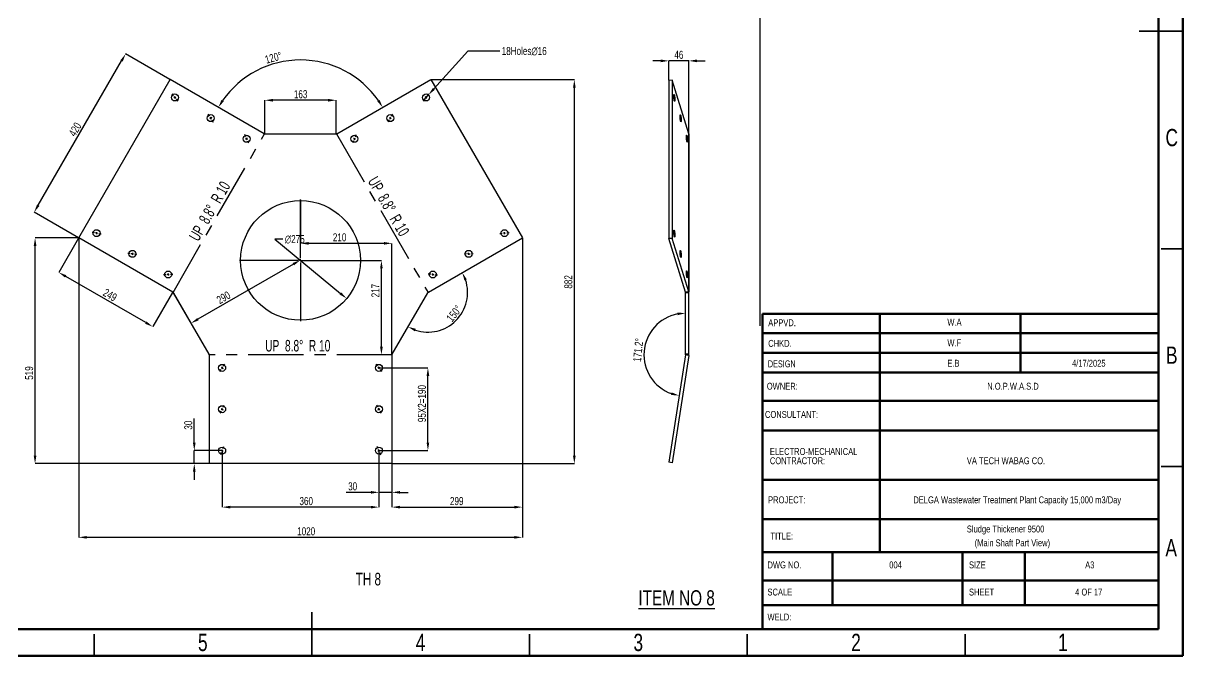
# Model space of a CAD drawing. Header units: millimetres. Extents: x 122 to 2816, y -707 to 556.
# Drawn here: x 1623.9 to 1890.1, y 90 to 235.4 of the extents above; entities that cross this region are included whole.
import ezdxf

# ---------------------------------------------------------------- set-up
doc = ezdxf.new("R2010")
doc.units = ezdxf.units.MM
doc.header["$PDSIZE"] = -1
doc.linetypes.add('CENTERX2', pattern=[20.32, 12.7, -2.54, 2.54, -2.54])
doc.layers.add('FORMAT', color=7, linetype='Continuous')
doc.styles.add('SLDTEXTSTYLE10', font='TXT', dxfattribs={"width": 0.6875})
doc.styles.add('SLDTEXTSTYLE11', font='TXT', dxfattribs={"width": 0.660714})
doc.styles.add('SLDTEXTSTYLE6', font='TXT', dxfattribs={"width": 0.687299})
doc.styles.add('SLDTEXTSTYLE7', font='TXT', dxfattribs={"width": 0.75})
doc.styles.add('SLDTEXTSTYLE8', font='TXT', dxfattribs={"width": 0.678571})
doc.dimstyles.new('SLDDIMSTYLE18', dxfattribs={"dimtxt": 1.852083, "dimasz": 1.852083, "dimexe": 0, "dimexo": 0.625, "dimgap": 0.463021, "dimtad": 1, "dimdec": 0, "dimlfac": 10, "dimrnd": 1e-09, "dimzin": 12, "dimtxsty": 'SLDTEXTSTYLE7', "dimsah": 1, "dimcen": 2.5, "dimazin": 3, "dimtfac": 1, "dimtdec": 0, "dimtmove": 0, "dimatfit": 3, "dimfrac": 2, "dimtzin": 12})
doc.dimstyles.new('SLDDIMSTYLE19', dxfattribs={"dimtxt": 1.852083, "dimasz": 1.852083, "dimexe": 0, "dimexo": 0.625, "dimgap": 0.463021, "dimtad": 1, "dimdec": 0, "dimlfac": 10, "dimrnd": 1e-09, "dimzin": 12, "dimtxsty": 'SLDTEXTSTYLE7', "dimsah": 1, "dimcen": 0, "dimazin": 3, "dimtfac": 1, "dimtdec": 0, "dimtmove": 0, "dimatfit": 3, "dimfrac": 2, "dimtzin": 12})
doc.dimstyles.new('SLDDIMSTYLE20', dxfattribs={"dimtxt": 1.852083, "dimasz": 1.852083, "dimexe": 0, "dimexo": 0.625, "dimgap": 0.463021, "dimtad": 1, "dimdec": 0, "dimlfac": 10, "dimrnd": 1e-09, "dimzin": 12, "dimtxsty": 'SLDTEXTSTYLE7', "dimblk1": 'NONE', "dimsah": 1, "dimcen": 0, "dimazin": 3, "dimtfac": 1, "dimtdec": 0, "dimtmove": 0, "dimatfit": 3, "dimldrblk": 'NONE', "dimfrac": 2, "dimtzin": 12})
doc.dimstyles.new('SLDDIMSTYLE21', dxfattribs={"dimtxt": 1.852083, "dimasz": 1.852083, "dimexe": 0, "dimexo": 0.625, "dimgap": 0.463021, "dimtad": 1, "dimdec": 0, "dimlfac": 10, "dimrnd": 1e-09, "dimzin": 12, "dimtxsty": 'SLDTEXTSTYLE7', "dimsah": 1, "dimcen": 2.5, "dimazin": 3, "dimtfac": 1, "dimtdec": 0, "dimtmove": 0, "dimatfit": 0, "dimfrac": 2, "dimtzin": 12})
doc.dimstyles.new('SLDDIMSTYLE23', dxfattribs={"dimtxt": 1.852083, "dimasz": 1.852083, "dimexe": 0, "dimexo": 0.625, "dimgap": 0.463021, "dimtad": 1, "dimlfac": 10, "dimzin": 12, "dimtxsty": 'SLDTEXTSTYLE7', "dimsah": 1, "dimcen": 2.5, "dimazin": 3, "dimtfac": 1, "dimtmove": 0, "dimatfit": 3, "dimfrac": 2, "dimtzin": 12})

# ---------------------------------------------------------------- blocks, each defined once
blk = doc.blocks.new('SW_NOTE_0_51')
at = {"color": 0, "linetype": 'Continuous', "lineweight": 0, "char_height": 1.5875, "attachment_point": 1, "style": 'SLDTEXTSTYLE7'}
for s, insert in [('ELECTRO-MECHANICAL', (0, 2.05)), ('CONTRACTOR:', (0, -0.07))]:
    blk.add_mtext(s, dxfattribs=dict(at, insert=insert))
blk = doc.blocks.new('*D1135')
at = {"layer": 'Defpoints', "color": 0}
for p in [(1695, 225.59), (1657.61, 222.39), (1717.48, 222.39), (1679.19, 209.93), (1695.9, 209.93)]:
    blk.add_point(p, dxfattribs=at)
at = {"layer": 'FORMAT', "color": 0, "lineweight": -2}
blk.add_arc((1687.54, 205.1), 21.8, 34.8697, 145.1303, dxfattribs=at)
at = {"layer": 'FORMAT', "color": 0}
for points in [[(1669.92, 217.4), (1669.4, 217.73), (1668.67, 216)], [(1705.69, 217.73), (1705.17, 217.4), (1706.42, 216)]]:
    blk.add_solid(points, dxfattribs=at)
at = {"layer": 'FORMAT', "color": 0, "insert": (1679.21, 227.82), "char_height": 1.852, "attachment_point": 1, "rotation": 15.4795, "style": 'SLDTEXTSTYLE7'}
blk.add_mtext('\\A1;120°', dxfattribs=at)
blk = doc.blocks.new('*D1136')
at = {"layer": 'Defpoints', "color": 0}
for p in [(1738.48, 186.01), (1716.75, 173.42), (1716.9, 173.55), (1719.91, 164.92), (1708.59, 159.28)]:
    blk.add_point(p, dxfattribs=at)
at = {"layer": 'FORMAT', "color": 0, "lineweight": -2}
blk.add_arc((1716.79, 173.49), 9.12, 251.6509, 18.3491, dxfattribs=at)
at = {"layer": 'FORMAT', "color": 0}
for points in [[(1725.17, 176.24), (1725.73, 176.49), (1724.69, 178.06)], [(1713.79, 164.55), (1714.05, 165.12), (1712.23, 165.59)]]:
    blk.add_solid(points, dxfattribs=at)
at = {"layer": 'FORMAT', "color": 0, "insert": (1720.89, 167.71), "char_height": 1.852, "attachment_point": 1, "rotation": 51.4566, "style": 'SLDTEXTSTYLE7'}
blk.add_mtext('\\A1;150°', dxfattribs=at)
blk = doc.blocks.new('*D1137')
at = {"layer": 'Defpoints', "color": 0}
for p in [(1636.61, 186.01), (1632.03, 178.09), (1658.19, 173.55)]:
    blk.add_point(p, dxfattribs=at)
at = {"layer": 'FORMAT', "color": 0, "lineweight": -2}
for p, q in [((1636.57, 185.96), (1632.03, 178.09)), ((1652.01, 166.56), (1633.64, 177.17)), ((1658.16, 173.5), (1653.62, 165.63))]:
    blk.add_line(p, q, dxfattribs=at)
at = {"layer": 'FORMAT', "color": 0}
for points in [[(1633.79, 177.43), (1633.48, 176.9), (1632.03, 178.09)], [(1652.17, 166.82), (1651.86, 166.29), (1653.62, 165.63)]]:
    blk.add_solid(points, dxfattribs=at)
at = {"layer": 'FORMAT', "color": 0, "insert": (1644.26, 173.71), "char_height": 1.852, "attachment_point": 2, "rotation": 330, "style": 'SLDTEXTSTYLE7'}
blk.add_mtext('\\A1;249', dxfattribs=at)
blk = doc.blocks.new('*D1138')
at = {"layer": 'Defpoints', "color": 0}
for p in [(1647.38, 228.29), (1657.61, 222.39), (1636.61, 186.01)]:
    blk.add_point(p, dxfattribs=at)
at = {"layer": 'FORMAT', "color": 0, "lineweight": -2}
for p, q in [((1627.31, 193.52), (1646.46, 226.69)), ((1657.55, 222.42), (1647.38, 228.29)), ((1636.55, 186.05), (1626.38, 191.92))]:
    blk.add_line(p, q, dxfattribs=at)
at = {"layer": 'FORMAT', "color": 0}
for points in [[(1646.19, 226.84), (1646.72, 226.53), (1647.38, 228.29)], [(1627.04, 193.68), (1627.58, 193.37), (1626.38, 191.92)]]:
    blk.add_solid(points, dxfattribs=at)
at = {"layer": 'FORMAT', "color": 0, "insert": (1634.97, 211.42), "char_height": 1.852, "attachment_point": 2, "rotation": 60, "style": 'SLDTEXTSTYLE7'}
blk.add_mtext('\\A1;420', dxfattribs=at)
blk = doc.blocks.new('*D1139')
at = {"layer": 'Defpoints', "color": 0}
for p in [(1679.38, 217.65), (1679.38, 209.87), (1695.7, 209.87)]:
    blk.add_point(p, dxfattribs=at)
at = {"layer": 'FORMAT', "color": 0, "lineweight": -2}
for p, q in [((1679.38, 209.93), (1679.38, 217.65)), ((1693.85, 217.65), (1681.23, 217.65)), ((1695.7, 209.93), (1695.7, 217.65))]:
    blk.add_line(p, q, dxfattribs=at)
at = {"layer": 'FORMAT', "color": 0}
for points in [[(1681.23, 217.96), (1681.23, 217.34), (1679.38, 217.65)], [(1693.85, 217.96), (1693.85, 217.34), (1695.7, 217.65)]]:
    blk.add_solid(points, dxfattribs=at)
at = {"layer": 'FORMAT', "color": 0, "insert": (1687.57, 219.96), "char_height": 1.852, "attachment_point": 2, "style": 'SLDTEXTSTYLE7'}
blk.add_mtext('\\A1;163', dxfattribs=at)
blk = doc.blocks.new('*D1140')
at = {"layer": 'Defpoints', "color": 0}
for p in [(1687.54, 180.85), (1706.12, 180.85), (1708.57, 159.18)]:
    blk.add_point(p, dxfattribs=at)
at = {"layer": 'FORMAT', "color": 0, "lineweight": -2}
for p, q in [((1687.61, 180.85), (1706.12, 180.85)), ((1706.12, 161.03), (1706.12, 179)), ((1708.5, 159.18), (1706.12, 159.18))]:
    blk.add_line(p, q, dxfattribs=at)
at = {"layer": 'FORMAT', "color": 0}
for points in [[(1705.81, 179), (1706.43, 179), (1706.12, 180.85)], [(1705.81, 161.03), (1706.43, 161.03), (1706.12, 159.18)]]:
    blk.add_solid(points, dxfattribs=at)
at = {"layer": 'FORMAT', "color": 0, "insert": (1703.81, 173.91), "char_height": 1.852, "attachment_point": 2, "rotation": 90, "style": 'SLDTEXTSTYLE7'}
blk.add_mtext('\\A1;217', dxfattribs=at)
blk = doc.blocks.new('*D1141')
at = {"layer": 'Defpoints', "color": 0}
for p in [(1676.95, 189.62), (1698.13, 172.09)]:
    blk.add_point(p, dxfattribs=at)
at = {"layer": 'FORMAT', "color": 0, "lineweight": -2}
for p, q in [((1683.5, 185.74), (1681.64, 185.74)), ((1681.64, 185.74), (1696.71, 173.27))]:
    blk.add_line(p, q, dxfattribs=at)
at = {"layer": 'FORMAT', "color": 0}
blk.add_solid([(1696.9, 173.5), (1696.51, 173.03), (1698.13, 172.09)], dxfattribs=at)
at = {"layer": 'FORMAT', "color": 0, "insert": (1683.96, 186.67), "char_height": 1.852, "attachment_point": 1, "style": 'SLDTEXTSTYLE7'}
blk.add_mtext('\\A1;∅275', dxfattribs=at)
blk = doc.blocks.new('*D1142')
at = {"layer": 'Defpoints', "color": 0}
for p in [(1705.54, 137.16), (1708.54, 134.16), (1708.54, 127.56)]:
    blk.add_point(p, dxfattribs=at)
at = {"layer": 'FORMAT', "color": 0, "lineweight": -2}
for p, q in [((1705.54, 137.1), (1705.54, 127.56)), ((1708.54, 134.1), (1708.54, 127.56)), ((1703.69, 127.56), (1698.02, 127.56)), ((1708.54, 127.56), (1705.54, 127.56)), ((1710.4, 127.56), (1712.25, 127.56))]:
    blk.add_line(p, q, dxfattribs=at)
at = {"layer": 'FORMAT', "color": 0}
for points in [[(1703.69, 127.87), (1703.69, 127.25), (1705.54, 127.56)], [(1710.4, 127.87), (1710.4, 127.25), (1708.54, 127.56)]]:
    blk.add_solid(points, dxfattribs=at)
at = {"layer": 'FORMAT', "color": 0, "insert": (1699.52, 129.87), "char_height": 1.852, "attachment_point": 2, "style": 'SLDTEXTSTYLE7'}
blk.add_mtext('\\A1;30', dxfattribs=at)
blk = doc.blocks.new('*D1143')
at = {"layer": 'Defpoints', "color": 0}
for p in [(1705.54, 156.16), (1716.8, 156.16), (1705.54, 137.16)]:
    blk.add_point(p, dxfattribs=at)
at = {"layer": 'FORMAT', "color": 0, "lineweight": -2}
for p, q in [((1705.61, 156.16), (1716.8, 156.16)), ((1716.8, 139.01), (1716.8, 154.31)), ((1705.61, 137.16), (1716.8, 137.16))]:
    blk.add_line(p, q, dxfattribs=at)
at = {"layer": 'FORMAT', "color": 0}
for points in [[(1716.49, 154.31), (1717.11, 154.31), (1716.8, 156.16)], [(1716.49, 139.01), (1717.11, 139.01), (1716.8, 137.16)]]:
    blk.add_solid(points, dxfattribs=at)
at = {"layer": 'FORMAT', "color": 0, "insert": (1714.49, 147.95), "char_height": 1.8521, "attachment_point": 2, "rotation": 90, "style": 'SLDTEXTSTYLE7'}
blk.add_mtext('\\A1;95X2=190', dxfattribs=at)
blk = doc.blocks.new('*D1144')
at = {"layer": 'Defpoints', "color": 0}
for p in [(1669.54, 137.16), (1705.54, 137.16), (1669.54, 124.16)]:
    blk.add_point(p, dxfattribs=at)
at = {"layer": 'FORMAT', "color": 0, "lineweight": -2}
for p, q in [((1669.54, 137.1), (1669.54, 124.16)), ((1705.54, 137.1), (1705.54, 124.16)), ((1703.69, 124.16), (1671.4, 124.16))]:
    blk.add_line(p, q, dxfattribs=at)
at = {"layer": 'FORMAT', "color": 0}
for points in [[(1671.4, 124.47), (1671.4, 123.85), (1669.54, 124.16)], [(1703.69, 124.47), (1703.69, 123.85), (1705.54, 124.16)]]:
    blk.add_solid(points, dxfattribs=at)
at = {"layer": 'FORMAT', "color": 0, "insert": (1688.85, 126.48), "char_height": 1.852, "attachment_point": 2, "style": 'SLDTEXTSTYLE7'}
blk.add_mtext('\\A1;360', dxfattribs=at)
blk = doc.blocks.new('*D1145')
at = {"layer": 'Defpoints', "color": 0}
for p in [(1663.15, 137.16), (1669.54, 137.16), (1666.54, 134.16)]:
    blk.add_point(p, dxfattribs=at)
at = {"layer": 'FORMAT', "color": 0, "lineweight": -2}
for p, q in [((1663.15, 139.01), (1663.15, 144.5)), ((1669.48, 137.16), (1663.15, 137.16)), ((1663.15, 134.16), (1663.15, 137.16)), ((1666.48, 134.16), (1663.15, 134.16)), ((1663.15, 132.31), (1663.15, 130.46))]:
    blk.add_line(p, q, dxfattribs=at)
at = {"layer": 'FORMAT', "color": 0}
for points in [[(1662.84, 139.01), (1663.46, 139.01), (1663.15, 137.16)], [(1662.84, 132.31), (1663.46, 132.31), (1663.15, 134.16)]]:
    blk.add_solid(points, dxfattribs=at)
at = {"layer": 'FORMAT', "color": 0, "insert": (1660.84, 142.99), "char_height": 1.852, "attachment_point": 2, "rotation": 90, "style": 'SLDTEXTSTYLE7'}
blk.add_mtext('\\A1;30', dxfattribs=at)
blk = doc.blocks.new('*D1146')
at = {"layer": 'Defpoints', "color": 0}
for p in [(1636.61, 186.01), (1738.48, 186.01), (1636.61, 117.22)]:
    blk.add_point(p, dxfattribs=at)
at = {"layer": 'FORMAT', "color": 0, "lineweight": -2}
for p, q in [((1636.61, 185.95), (1636.61, 117.22)), ((1738.48, 185.95), (1738.48, 117.22)), ((1736.63, 117.22), (1638.46, 117.22))]:
    blk.add_line(p, q, dxfattribs=at)
at = {"layer": 'FORMAT', "color": 0}
for points in [[(1638.46, 117.53), (1638.46, 116.91), (1636.61, 117.22)], [(1736.63, 117.53), (1736.63, 116.91), (1738.48, 117.22)]]:
    blk.add_solid(points, dxfattribs=at)
at = {"layer": 'FORMAT', "color": 0, "insert": (1688.85, 119.53), "char_height": 1.852, "attachment_point": 2, "style": 'SLDTEXTSTYLE7'}
blk.add_mtext('\\A1;1020', dxfattribs=at)
blk = doc.blocks.new('*D1147')
at = {"layer": 'Defpoints', "color": 0}
for p in [(1717.48, 222.39), (1750.42, 222.39), (1708.54, 134.16)]:
    blk.add_point(p, dxfattribs=at)
at = {"layer": 'FORMAT', "color": 0, "lineweight": -2}
for p, q in [((1717.54, 222.39), (1750.42, 222.39)), ((1750.42, 136.01), (1750.42, 220.54)), ((1708.61, 134.16), (1750.42, 134.16))]:
    blk.add_line(p, q, dxfattribs=at)
at = {"layer": 'FORMAT', "color": 0}
for points in [[(1750.11, 220.54), (1750.73, 220.54), (1750.42, 222.39)], [(1750.11, 136.01), (1750.73, 136.01), (1750.42, 134.16)]]:
    blk.add_solid(points, dxfattribs=at)
at = {"layer": 'FORMAT', "color": 0, "insert": (1748.11, 175.91), "char_height": 1.852, "attachment_point": 2, "rotation": 90, "style": 'SLDTEXTSTYLE7'}
blk.add_mtext('\\A1;882', dxfattribs=at)
blk = doc.blocks.new('*D1148')
at = {"layer": 'Defpoints', "color": 0}
for p in [(1687.54, 180.85), (1658.34, 173.42), (1662.38, 166.41)]:
    blk.add_point(p, dxfattribs=at)
at = {"layer": 'FORMAT', "color": 0, "lineweight": -2}
for p, q in [((1685.9, 179.99), (1663.99, 167.34)), ((1687.51, 180.91), (1687.51, 180.92)), ((1658.37, 173.36), (1662.38, 166.41))]:
    blk.add_line(p, q, dxfattribs=at)
at = {"layer": 'FORMAT', "color": 0}
for points in [[(1685.75, 180.26), (1686.06, 179.72), (1687.51, 180.92)], [(1663.83, 167.6), (1664.14, 167.07), (1662.38, 166.41)]]:
    blk.add_solid(points, dxfattribs=at)
at = {"layer": 'FORMAT', "color": 0, "insert": (1669.4, 173.13), "char_height": 1.852, "attachment_point": 2, "rotation": 30, "style": 'SLDTEXTSTYLE7'}
blk.add_mtext('\\A1;290', dxfattribs=at)
blk = doc.blocks.new('*D1149')
at = {"layer": 'Defpoints', "color": 0}
for p in [(1687.54, 194.85), (1687.54, 184.77), (1708.54, 159.08)]:
    blk.add_point(p, dxfattribs=at)
at = {"layer": 'FORMAT', "color": 0, "lineweight": -2}
for p, q in [((1687.54, 194.79), (1687.54, 184.77)), ((1706.69, 184.77), (1689.4, 184.77)), ((1708.54, 159.15), (1708.54, 184.77))]:
    blk.add_line(p, q, dxfattribs=at)
at = {"layer": 'FORMAT', "color": 0}
for points in [[(1689.4, 185.08), (1689.4, 184.46), (1687.54, 184.77)], [(1706.69, 185.08), (1706.69, 184.46), (1708.54, 184.77)]]:
    blk.add_solid(points, dxfattribs=at)
at = {"layer": 'FORMAT', "color": 0, "insert": (1696.52, 187.08), "char_height": 1.852, "attachment_point": 2, "style": 'SLDTEXTSTYLE7'}
blk.add_mtext('\\A1;210', dxfattribs=at)
blk = doc.blocks.new('*D1150')
at = {"layer": 'Defpoints', "color": 0}
for p in [(1716.92, 218.88), (1715.85, 217.7)]:
    blk.add_point(p, dxfattribs=at)
at = {"layer": 'FORMAT', "color": 0, "lineweight": -2}
for p, q in [((1725.99, 228.96), (1718.16, 220.26)), ((1733.29, 228.96), (1725.99, 228.96)), ((1715.85, 217.7), (1716.92, 218.88))]:
    blk.add_line(p, q, dxfattribs=at)
at = {"layer": 'FORMAT', "color": 0}
blk.add_solid([(1717.93, 220.47), (1718.39, 220.05), (1716.92, 218.88)], dxfattribs=at)
at = {"layer": 'FORMAT', "color": 0, "insert": (1733.75, 229.89), "char_height": 1.8521, "attachment_point": 1, "style": 'SLDTEXTSTYLE7'}
blk.add_mtext('\\A1;18Holes∅16', dxfattribs=at)
blk = doc.blocks.new('_None')
blk = doc.blocks.new('*D1151')
at = {"layer": 'Defpoints', "color": 0}
for p in [(1626.59, 186.01), (1636.61, 186.01), (1666.54, 134.16)]:
    blk.add_point(p, dxfattribs=at)
at = {"layer": 'FORMAT', "color": 0, "lineweight": -2}
for p, q in [((1636.54, 186.01), (1626.59, 186.01)), ((1626.59, 136.01), (1626.59, 184.16)), ((1666.48, 134.16), (1626.59, 134.16))]:
    blk.add_line(p, q, dxfattribs=at)
at = {"layer": 'FORMAT', "color": 0}
for points in [[(1626.28, 184.16), (1626.9, 184.16), (1626.59, 186.01)], [(1626.28, 136.01), (1626.9, 136.01), (1626.59, 134.16)]]:
    blk.add_solid(points, dxfattribs=at)
at = {"layer": 'FORMAT', "color": 0, "insert": (1624.28, 154.97), "char_height": 1.852, "attachment_point": 2, "rotation": 90, "style": 'SLDTEXTSTYLE7'}
blk.add_mtext('\\A1;519', dxfattribs=at)
blk = doc.blocks.new('*D1152')
at = {"layer": 'Defpoints', "color": 0}
for p in [(1738.48, 186.01), (1708.54, 134.16), (1738.48, 124.16)]:
    blk.add_point(p, dxfattribs=at)
at = {"layer": 'FORMAT', "color": 0, "lineweight": -2}
for p, q in [((1738.48, 185.95), (1738.48, 124.16)), ((1708.54, 134.1), (1708.54, 124.16)), ((1710.4, 124.16), (1736.63, 124.16))]:
    blk.add_line(p, q, dxfattribs=at)
at = {"layer": 'FORMAT', "color": 0}
for points in [[(1710.4, 124.47), (1710.4, 123.85), (1708.54, 124.16)], [(1736.63, 124.47), (1736.63, 123.85), (1738.48, 124.16)]]:
    blk.add_solid(points, dxfattribs=at)
at = {"layer": 'FORMAT', "color": 0, "insert": (1723.41, 126.48), "char_height": 1.852, "attachment_point": 2, "style": 'SLDTEXTSTYLE7'}
blk.add_mtext('\\A1;299', dxfattribs=at)
blk = doc.blocks.new('SW_CENTERMARKSYMBOL_40')
at = {"layer": 'FORMAT', "color": 0}
for p, q in [((-57.98, 0.4), (-58.32, 0.83)), ((-57.68, 0), (-57.83, 0.2)), ((-57.68, 0), (-57.53, -0.2)), ((0, 0), (-0.15, -0.2)), ((0, 0), (0.15, 0.2)), ((0.31, 0.4), (0.64, 0.83)), ((-57.37, -0.4), (-57.04, -0.83)), ((-0.31, -0.4), (-0.64, -0.83)), ((-49.72, -4.33), (-50.01, -3.86)), ((-49.45, -4.75), (-49.59, -4.54)), ((-49.45, -4.75), (-49.32, -4.96)), ((-49.19, -5.17), (-48.89, -5.64)), ((-8.49, -5.17), (-8.79, -5.64)), ((-8.23, -4.75), (-8.36, -4.96)), ((-8.23, -4.75), (-8.09, -4.54)), ((-7.96, -4.33), (-7.67, -3.86)), ((-41.43, -9.04), (-41.65, -8.54)), ((-41.22, -9.5), (-41.33, -9.27)), ((-41.22, -9.5), (-41.12, -9.73)), ((-41.02, -9.96), (-40.8, -10.46)), ((-16.66, -9.96), (-16.88, -10.46)), ((-16.45, -9.5), (-16.56, -9.73)), ((-16.45, -9.5), (-16.35, -9.27)), ((-16.25, -9.04), (-16.03, -8.54)), ((-76.17, -31.11), (-76.72, -31.04)), ((-75.68, -31.18), (-75.93, -31.14)), ((-75.68, -31.18), (-75.43, -31.21)), ((-75.18, -31.24), (-74.64, -31.32)), ((17.5, -31.24), (16.96, -31.32)), ((18, -31.18), (17.75, -31.21)), ((18, -31.18), (18.25, -31.14)), ((18.5, -31.11), (19.04, -31.04)), ((-67.95, -35.91), (-68.5, -35.89)), ((-67.45, -35.93), (-67.7, -35.92)), ((-67.45, -35.93), (-67.2, -35.94)), ((-66.95, -35.95), (-66.4, -35.97)), ((9.27, -35.95), (8.72, -35.97)), ((9.77, -35.93), (9.52, -35.94)), ((9.77, -35.93), (10.02, -35.92)), ((10.27, -35.91), (10.82, -35.89)), ((-59.72, -40.73), (-60.27, -40.79)), ((-59.22, -40.68), (-59.47, -40.7)), ((-59.22, -40.68), (-58.98, -40.65)), ((-58.73, -40.62), (-58.18, -40.57)), ((1.05, -40.62), (0.5, -40.57)), ((1.55, -40.68), (1.3, -40.65)), ((1.55, -40.68), (1.79, -40.7)), ((2.04, -40.73), (2.59, -40.79)), ((-47.13, -62.53), (-47.46, -62.98)), ((-46.84, -62.13), (-46.99, -62.33)), ((-46.84, -62.13), (-46.69, -61.93)), ((-46.55, -61.72), (-46.22, -61.28)), ((-11.13, -61.72), (-11.46, -61.28)), ((-10.84, -62.13), (-10.99, -61.93)), ((-10.84, -62.13), (-10.69, -62.33)), ((-10.55, -62.53), (-10.22, -62.98)), ((-46.84, -71.63), (-46.96, -71.85)), ((-46.84, -71.63), (-46.72, -71.41)), ((-46.61, -71.19), (-46.35, -70.7)), ((-11.07, -71.19), (-11.33, -70.7)), ((-10.84, -71.63), (-10.96, -71.41)), ((-10.84, -71.63), (-10.72, -71.85)), ((-47.07, -72.07), (-47.33, -72.56)), ((-10.61, -72.07), (-10.35, -72.56)), ((-47.03, -81.59), (-47.24, -82.1)), ((-46.84, -81.13), (-46.93, -81.36)), ((-46.84, -81.13), (-46.74, -80.9)), ((-46.65, -80.67), (-46.44, -80.16)), ((-11.03, -80.67), (-11.24, -80.16)), ((-10.84, -81.13), (-10.93, -80.9)), ((-10.84, -81.13), (-10.74, -81.36)), ((-10.65, -81.59), (-10.44, -82.1))]:
    blk.add_line(p, q, dxfattribs=at)
for radius, start, end in [(47.26, 127.6102, 127.9133), (47.26, 127.3071, 127.6102), (47.26, 52.3898, 52.6929), (47.26, 52.0867, 52.3898), (38.64, 122.2369, 122.6075), (38.64, 121.8662, 122.2369), (38.64, 57.7631, 58.1338), (38.64, 57.3925, 57.7631), (30.56, 113.9101, 114.3789), (30.56, 113.4414, 113.9101), (30.56, 66.0899, 66.5586), (30.56, 65.6211, 66.0899), (47.26, 172.3898, 172.6929), (47.26, 172.0867, 172.3898), (47.26, 7.6102, 7.9133), (47.26, 7.3071, 7.6102), (38.64, 177.7631, 178.1338), (38.64, 177.3925, 177.7631), (38.64, 2.2369, 2.6075), (38.64, 1.8662, 2.2369), (30.56, 185.6211, 186.0899), (30.56, 186.0899, 186.5586), (30.56, 353.4414, 353.9101), (30.56, 353.9101, 354.3789), (30.56, 233.4414, 233.9101), (30.56, 233.9101, 234.3789), (30.56, 305.6211, 306.0899), (30.56, 306.0899, 306.5586), (38.64, 241.8662, 242.2369), (38.64, 242.2369, 242.6075), (38.64, 297.3925, 297.7631), (38.64, 297.7631, 298.1338), (47.26, 247.3071, 247.6102), (47.26, 247.6102, 247.9133), (47.26, 292.0867, 292.3898), (47.26, 292.3898, 292.6929)]:
    blk.add_arc((-28.84, -37.44), radius, start, end, dxfattribs=at)
blk = doc.blocks.new('SW_CENTERMARKSYMBOL_41')
at = {"layer": 'FORMAT', "color": 0}
for p, q in [((0, 0.5), (0, 14)), ((-0.5, 0), (-14, 0)), ((0, 0), (-0.25, 0)), ((0, 0), (0, 0.25)), ((0, 0), (0, -0.25)), ((0, 0), (0.25, 0)), ((0.5, 0), (14, 0)), ((0, -0.5), (0, -14))]:
    blk.add_line(p, q, dxfattribs=at)
blk = doc.blocks.new('*D1153')
at = {"layer": 'Defpoints', "color": 0}
for p in [(1775.95, 173.42), (1775.94, 159.13), (1775.95, 159.28), (1767.25, 155.31), (1772.12, 134.5)]:
    blk.add_point(p, dxfattribs=at)
at = {"layer": 'FORMAT', "color": 0, "lineweight": -2}
blk.add_arc((1775.95, 159.2), 9.54, 101.146, 250.054, dxfattribs=at)
at = {"layer": 'FORMAT', "color": 0}
for points in [[(1774.07, 168.87), (1774.13, 168.25), (1775.95, 168.74)], [(1772.77, 150.54), (1772.62, 149.94), (1774.49, 149.78)]]:
    blk.add_solid(points, dxfattribs=at)
at = {"layer": 'FORMAT', "color": 0, "insert": (1763.87, 157.67), "char_height": 1.852, "attachment_point": 1, "rotation": 84.0357, "style": 'SLDTEXTSTYLE7'}
blk.add_mtext('\\A1;171.2°', dxfattribs=at)
blk = doc.blocks.new('*D1154')
at = {"layer": 'Defpoints', "color": 0}
for p in [(1772.12, 226.7), (1772.12, 222.22), (1776.73, 209.97)]:
    blk.add_point(p, dxfattribs=at)
at = {"layer": 'FORMAT', "color": 0, "lineweight": -2}
for p, q in [((1770.27, 226.7), (1768.42, 226.7)), ((1772.12, 222.28), (1772.12, 226.7)), ((1776.73, 226.7), (1772.12, 226.7)), ((1776.73, 210.03), (1776.73, 226.7)), ((1778.58, 226.7), (1780.43, 226.7))]:
    blk.add_line(p, q, dxfattribs=at)
at = {"layer": 'FORMAT', "color": 0}
for points in [[(1770.27, 227.01), (1770.27, 226.39), (1772.12, 226.7)], [(1778.58, 227.01), (1778.58, 226.39), (1776.73, 226.7)]]:
    blk.add_solid(points, dxfattribs=at)
at = {"layer": 'FORMAT', "color": 0, "insert": (1774.42, 229.02), "char_height": 1.852, "attachment_point": 2, "style": 'SLDTEXTSTYLE7'}
blk.add_mtext('\\A1;46', dxfattribs=at)

msp = doc.modelspace()

# ---------------------------------------------------------------- linework, layer by layer
at = {"color": 7, "linetype": 'Continuous', "lineweight": 70}
for p, q in [((1890.140775, 376.996906), (1890.140775, 89.996906)), ((1884.543247, 373.130431), (1884.543247, 96.130431)), ((1884.543247, 96.130431), (1495.140775, 96.130431)), ((1890.140775, 89.996906), (1490.140775, 89.996906))]:
    msp.add_line(p, q, dxfattribs=at)
at = {"color": 7, "linetype": 'Continuous', "lineweight": 35}
for p, q in [((1890.141775, 233.496906), (1880.139775, 233.496906)), ((1885.140775, 233.496906), (1890.140775, 233.496906)), ((1885.140775, 183.496906), (1890.140775, 183.496906)), ((1885.140775, 133.496906), (1890.140775, 133.496906)), ((1690.140775, 89.995906), (1690.140775, 99.997906)), ((1640.140775, 94.996906), (1640.140775, 89.996906)), ((1690.140775, 94.996906), (1690.140775, 89.996906)), ((1740.140775, 94.996906), (1740.140775, 89.996906)), ((1790.140775, 94.996906), (1790.140775, 89.996906)), ((1840.140775, 94.996906), (1840.140775, 89.996906))]:
    msp.add_line(p, q, dxfattribs=at)
at = {"color": 7, "linetype": 'Continuous', "lineweight": 25}
for p, q in [((1636.605438, 186.014939), (1657.605438, 222.388006)), ((1679.189436, 209.926479), (1657.605438, 222.388006)), ((1695.896672, 209.926479), (1717.48067, 222.388006)), ((1717.48067, 222.388006), (1738.48067, 186.014939)), ((1772.913537, 222.280704), (1772.122954, 222.21951)), ((1772.122954, 222.21951), (1772.122954, 185.846443)), ((1772.913537, 222.280704), (1772.913537, 185.907637)), ((1776.726411, 209.965869), (1772.913537, 222.280704)), ((1679.381903, 209.866655), (1679.189436, 209.926479)), ((1695.704205, 209.866655), (1679.381903, 209.866655)), ((1695.896672, 209.926479), (1695.704205, 209.866655)), ((1776.726411, 209.965869), (1776.726411, 173.592802)), ((1776.7476, 173.416642), (1776.7476, 209.866655)), ((1658.189436, 173.553412), (1636.605438, 186.014939)), ((1716.896672, 173.553412), (1738.48067, 186.014939)), ((1772.913537, 185.907637), (1772.122954, 185.846443)), ((1775.935829, 173.531608), (1772.122954, 185.846443)), ((1776.726411, 173.592802), (1772.913537, 185.907637)), ((1658.189436, 173.553412), (1658.337479, 173.416642)), ((1658.337479, 173.416642), (1666.498629, 159.281115)), ((1708.587479, 159.281115), (1716.748629, 173.416642)), ((1716.748629, 173.416642), (1716.896672, 173.553412)), ((1776.726411, 173.592802), (1775.935829, 173.531608)), ((1776.7476, 173.416642), (1775.9476, 173.416642)), ((1775.9476, 159.281115), (1775.9476, 173.416642)), ((1776.7476, 159.281115), (1776.7476, 173.416642)), ((1666.498629, 159.281115), (1666.543054, 159.084521)), ((1666.543054, 159.084521), (1666.543054, 134.161467)), ((1708.543054, 159.084521), (1708.587479, 159.281115)), ((1708.543054, 159.084521), (1708.543054, 134.161467)), ((1775.935829, 159.128129), (1772.122954, 134.498459)), ((1776.726411, 159.00574), (1772.913537, 134.376071)), ((1776.726411, 159.00574), (1775.935829, 159.128129)), ((1776.7476, 159.281115), (1775.9476, 159.281115)), ((1708.543054, 134.161467), (1666.543054, 134.161467)), ((1772.913537, 134.376071), (1772.122954, 134.498459))]:
    msp.add_line(p, q, dxfattribs=at)
at = {"color": 7, "linetype": 'CENTERX2'}
for p, q in [((1658.263457, 173.485027), (1679.285669, 209.896567)), ((1695.800438, 209.896567), (1716.822651, 173.485027)), ((1708.565266, 159.182818), (1666.520842, 159.182818))]:
    msp.add_line(p, q, dxfattribs=at)
at = {"color": 7, "linetype": 'Continuous', "lineweight": 50}
for p, q in [((1793.653561, 168.596082), (1793.653561, 159.596082)), ((1884.543247, 168.596082), (1793.653561, 168.596082)), ((1820.588389, 164.096082), (1820.588389, 168.596082)), ((1852.87968, 155.096082), (1852.87968, 168.596082)), ((1884.543247, 164.096082), (1793.653561, 164.096082)), ((1820.588389, 159.596082), (1820.588389, 164.096082)), ((1793.653561, 159.596082), (1793.653561, 96.130431)), ((1884.543247, 159.596082), (1793.653561, 159.596082)), ((1820.588389, 155.096082), (1820.588389, 159.596082)), ((1884.543247, 155.096082), (1793.653561, 155.096082)), ((1820.588389, 113.822294), (1820.588389, 155.096082)), ((1884.543247, 148.596082), (1793.653561, 148.596082)), ((1884.543247, 141.759161), (1793.653561, 141.759161)), ((1884.543247, 130.455949), (1793.653561, 130.455949)), ((1884.543247, 121.426826), (1793.653561, 121.426826)), ((1793.653561, 113.822294), (1884.543247, 113.822294)), ((1809.698018, 101.630431), (1809.698018, 113.822294)), ((1839.580613, 101.630431), (1839.580613, 113.822294)), ((1853.851077, 101.630431), (1853.851077, 113.822294)), ((1793.653561, 107.2942), (1884.543247, 107.2942)), ((1793.653561, 101.630431), (1884.543247, 101.630431))]:
    msp.add_line(p, q, dxfattribs=at)
at = {"color": 7, "linetype": 'Continuous', "lineweight": 25, "flags": 128}
for points in [[(1773.478798, 218.200285), (1773.489351, 218.028813), (1773.49444, 217.865358), (1773.493827, 217.717564), (1773.48754, 217.592342), (1773.475874, 217.495546), (1773.459375, 217.431704), (1773.438812, 217.403799), (1773.415149, 217.413137), (1773.389492, 217.459281), (1773.363039, 217.540074), (1773.337029, 217.651738), (1773.312677, 217.789051), (1773.291122, 217.945592), (1773.273372, 218.114043), (1773.260257, 218.286527), (1773.25239, 218.454978), (1773.250139, 218.61152), (1773.253609, 218.748833), (1773.262638, 218.860496), (1773.276804, 218.941289), (1773.295444, 218.987433), (1773.317687, 218.996772), (1773.342493, 218.968867), (1773.368701, 218.905024), (1773.395087, 218.808228), (1773.420417, 218.683006), (1773.443506, 218.535212), (1773.463274, 218.371758), (1773.478798, 218.200285)], [(1774.932163, 213.5062), (1774.942716, 213.334728), (1774.947805, 213.171273), (1774.947192, 213.02348), (1774.940906, 212.898257), (1774.92924, 212.801462), (1774.91274, 212.737619), (1774.892178, 212.709714), (1774.868515, 212.719052), (1774.842857, 212.765197), (1774.816405, 212.845989), (1774.790395, 212.957653), (1774.766043, 213.094966), (1774.744488, 213.251508), (1774.726738, 213.419959), (1774.713622, 213.592442), (1774.705755, 213.760893), (1774.703504, 213.917435), (1774.706974, 214.054748), (1774.716003, 214.166412), (1774.730169, 214.247204), (1774.748809, 214.293349), (1774.771052, 214.302687), (1774.795858, 214.274782), (1774.822067, 214.210939), (1774.848453, 214.114144), (1774.873782, 213.988921), (1774.896871, 213.841128), (1774.91664, 213.677673), (1774.932163, 213.5062)], [(1776.385529, 208.812116), (1776.396082, 208.640643), (1776.401171, 208.477189), (1776.400558, 208.329395), (1776.394271, 208.204172), (1776.382605, 208.107377), (1776.366106, 208.043534), (1776.345543, 208.015629), (1776.32188, 208.024967), (1776.296223, 208.071112), (1776.26977, 208.151904), (1776.24376, 208.263568), (1776.219408, 208.400881), (1776.197853, 208.557423), (1776.180103, 208.725874), (1776.166988, 208.898357), (1776.159121, 209.066808), (1776.15687, 209.22335), (1776.16034, 209.360663), (1776.169369, 209.472327), (1776.183535, 209.55312), (1776.202175, 209.599264), (1776.224418, 209.608602), (1776.249224, 209.580697), (1776.275432, 209.516854), (1776.301818, 209.420059), (1776.327148, 209.294837), (1776.350237, 209.147043), (1776.370005, 208.983588), (1776.385529, 208.812116)], [(1773.478798, 187.023371), (1773.489351, 186.851898), (1773.49444, 186.688444), (1773.493827, 186.54065), (1773.48754, 186.415428), (1773.475874, 186.318632), (1773.459375, 186.254789), (1773.438812, 186.226884), (1773.415149, 186.236223), (1773.389492, 186.282367), (1773.363039, 186.36316), (1773.337029, 186.474823), (1773.312677, 186.612136), (1773.291122, 186.768678), (1773.273372, 186.937129), (1773.260257, 187.109613), (1773.25239, 187.278064), (1773.250139, 187.434605), (1773.253609, 187.571918), (1773.262638, 187.683582), (1773.276804, 187.764375), (1773.295444, 187.810519), (1773.317687, 187.819857), (1773.342493, 187.791952), (1773.368701, 187.72811), (1773.395087, 187.631314), (1773.420417, 187.506092), (1773.443506, 187.358298), (1773.463274, 187.194843), (1773.478798, 187.023371)], [(1774.932163, 182.329286), (1774.942716, 182.157813), (1774.947805, 181.994359), (1774.947192, 181.846565), (1774.940906, 181.721343), (1774.92924, 181.624547), (1774.91274, 181.560704), (1774.892178, 181.5328), (1774.868515, 181.542138), (1774.842857, 181.588282), (1774.816405, 181.669075), (1774.790395, 181.780738), (1774.766043, 181.918051), (1774.744488, 182.074593), (1774.726738, 182.243044), (1774.713622, 182.415528), (1774.705755, 182.583979), (1774.703504, 182.740521), (1774.706974, 182.877834), (1774.716003, 182.989497), (1774.730169, 183.07029), (1774.748809, 183.116434), (1774.771052, 183.125772), (1774.795858, 183.097867), (1774.822067, 183.034025), (1774.848453, 182.937229), (1774.873782, 182.812007), (1774.896871, 182.664213), (1774.91664, 182.500758), (1774.932163, 182.329286)], [(1776.385529, 177.635201), (1776.396082, 177.463729), (1776.401171, 177.300274), (1776.400558, 177.15248), (1776.394271, 177.027258), (1776.382605, 176.930462), (1776.366106, 176.86662), (1776.345543, 176.838715), (1776.32188, 176.848053), (1776.296223, 176.894197), (1776.26977, 176.97499), (1776.24376, 177.086653), (1776.219408, 177.223966), (1776.197853, 177.380508), (1776.180103, 177.548959), (1776.166988, 177.721443), (1776.159121, 177.889894), (1776.15687, 178.046436), (1776.16034, 178.183749), (1776.169369, 178.295412), (1776.183535, 178.376205), (1776.202175, 178.422349), (1776.224418, 178.431687), (1776.249224, 178.403783), (1776.275432, 178.33994), (1776.301818, 178.243144), (1776.327148, 178.117922), (1776.350237, 177.970128), (1776.370005, 177.806674), (1776.385529, 177.635201)]]:
    msp.add_lwpolyline(points, dxfattribs=at)
at = {"color": 7, "linetype": 'Continuous', "lineweight": 25}
for centre, radius in [((1658.703514, 218.28993), 0.8), ((1716.382594, 218.28993), 0.8), ((1666.930755, 213.53993), 0.8), ((1708.155353, 213.53993), 0.8), ((1675.157996, 208.78993), 0.8), ((1699.928111, 208.78993), 0.8), ((1687.543054, 180.854804), 13.75), ((1640.703514, 187.113015), 0.8), ((1734.382594, 187.113015), 0.8), ((1648.930755, 182.363015), 0.8), ((1726.155353, 182.363015), 0.8), ((1657.157996, 177.613015), 0.8), ((1717.928111, 177.613015), 0.8), ((1669.543054, 156.161467), 0.8), ((1705.543054, 156.161467), 0.8), ((1669.543054, 146.661467), 0.8), ((1705.543054, 146.661467), 0.8), ((1669.543054, 137.161467), 0.8), ((1705.543054, 137.161467), 0.8)]:
    msp.add_circle(centre, radius, dxfattribs=at)
for radius in [1, 1.8]:
    msp.add_arc((1774.9476, 159.281115), radius, 351.2, 0, dxfattribs=at)
for centre, major_axis, ratio, start_param, end_param in [((1774.9476, 213.096458), (-1.791973, 3.253134), 0.0521964208, 3.2360675527, 3.3896565269), ((1774.9476, 170.186839), (0.96182, 3.380172), 0.0809673107, 6.0059646565, 6.1595536306), ((1774.9476, 170.186839), (1.703591, 3.508847), 0.1656343871, 5.9544133766, 6.1080023508)]:
    msp.add_ellipse(centre, major_axis=major_axis, ratio=ratio, start_param=start_param, end_param=end_param, dxfattribs=at)
at = {"layer": 'FORMAT'}
msp.add_line((1793.009849, 237.220224), (1793.024796, 165.822294), dxfattribs=at)

# ---------------------------------------------------------------- block references
at = {"color": 7, "linetype": 'Continuous', "lineweight": 0}
msp.add_blockref('SW_NOTE_0_51', (1795.320915, 135.683286), dxfattribs=at)
at = {"layer": 'FORMAT'}
for name, p in [('SW_CENTERMARKSYMBOL_40', (1716.382594, 218.28993)), ('SW_CENTERMARKSYMBOL_41', (1687.543054, 180.854804))]:
    msp.add_blockref(name, p, dxfattribs=at)

# ---------------------------------------------------------------- texts
at = {"color": 7, "linetype": 'Continuous', "lineweight": 0}
for s, insert, char_height, attachment_point, style in [('C', (1887.599433, 211.05706), 3.96875, 2, 'SLDTEXTSTYLE7'), ('APPVD.', (1794.945547, 167.315906), 1.5875, 1, 'SLDTEXTSTYLE7'), ('W.A', (1836.078984, 167.447778), 1.5875, 1, 'SLDTEXTSTYLE7'), ('CHKD.', (1794.945547, 162.582203), 1.5875, 1, 'SLDTEXTSTYLE7'), ('W.F', (1836.078984, 162.714075), 1.5875, 1, 'SLDTEXTSTYLE7'), ('B', (1887.611376, 161.05706), 3.96875, 2, 'SLDTEXTSTYLE7'), ('DESIGN', (1794.859227, 157.880397), 1.5875, 1, 'SLDTEXTSTYLE6'), ('E.B', (1836.078984, 158.012269), 1.5875, 1, 'SLDTEXTSTYLE7'), ('OWNER:', (1794.613899, 152.739524), 1.5875, 1, 'SLDTEXTSTYLE7'), ('CONSULTANT:', (1794.194725, 146.250943), 1.5875, 1, 'SLDTEXTSTYLE7'), ('PROJECT:', (1794.919805, 126.627511), 1.5875, 1, 'SLDTEXTSTYLE7'), ('Sludge Thickener 9500', (1840.549903, 119.930623), 1.5875, 1, 'SLDTEXTSTYLE7'), ('TITLE:', (1795.46661, 118.307843), 1.5875, 1, 'SLDTEXTSTYLE7'), ('A', (1887.480463, 116.80706), 3.96875, 2, 'SLDTEXTSTYLE7'), ('DWG NO.', (1794.772263, 111.680462), 1.5875, 1, 'SLDTEXTSTYLE7'), ('SIZE', (1841.048048, 111.680462), 1.5875, 1, 'SLDTEXTSTYLE7'), ('SCALE', (1794.772263, 105.444113), 1.5875, 1, 'SLDTEXTSTYLE7'), ('SHEET', (1841.048048, 105.444113), 1.5875, 1, 'SLDTEXTSTYLE7'), ('WELD:', (1794.772263, 99.704355), 1.5875, 1, 'SLDTEXTSTYLE7'), ('5', (1665.100812, 95.05706), 3.96875, 2, 'SLDTEXTSTYLE7'), ('4', (1715.100812, 95.05706), 3.96875, 2, 'SLDTEXTSTYLE7'), ('3', (1765.100812, 95.05706), 3.96875, 2, 'SLDTEXTSTYLE7'), ('2', (1815.100812, 95.05706), 3.96875, 2, 'SLDTEXTSTYLE7'), ('1', (1862.600812, 95.05706), 3.96875, 2, 'SLDTEXTSTYLE7')]:
    msp.add_mtext(s, dxfattribs=dict(at, insert=insert, char_height=char_height, attachment_point=attachment_point, style=style))
at = {"layer": 'FORMAT', "char_height": 2.64583333, "attachment_point": 2, "style": 'SLDTEXTSTYLE11'}
for insert, rotation in [((1708.93553, 193.933475), 300), ((1665.520355, 192.841896), 60)]:
    msp.add_mtext('UP  8.8°  R 10', dxfattribs=dict(at, insert=insert, rotation=rotation))
at = {"layer": 'FORMAT'}
for s, insert, char_height, attachment_point, style in [('UP  8.8°  R 10', (1686.912831, 162.576594), 2.64583333, 2, 'SLDTEXTSTYLE11'), ('4/17/2025', (1864.702215, 158.012269), 1.5875, 1, 'SLDTEXTSTYLE7'), ('N.O.P.W.A.S.D', (1845.231561, 152.739524), 1.5875, 1, 'SLDTEXTSTYLE7'), ('VA TECH WABAG CO.', (1840.549903, 135.613015), 1.5875, 1, 'SLDTEXTSTYLE7'), ('DELGA Wastewater Treatment Plant Capacity 15,000 m3/Day', (1852.125972, 126.627511), 1.5875, 2, 'SLDTEXTSTYLE7'), ('(Main Shaft Part View)', (1851.006706, 116.749067), 1.5875, 2, 'SLDTEXTSTYLE7'), ('004', (1822.733628, 111.680462), 1.5875, 1, 'SLDTEXTSTYLE7'), ('A3', (1867.720562, 111.680462), 1.5875, 1, 'SLDTEXTSTYLE7'), ('TH 8', (1700.22221, 109.078643), 2.9104167, 1, 'SLDTEXTSTYLE10'), ('\\LITEM NO 8', (1765.123529, 105.063319), 3.5, 1, 'SLDTEXTSTYLE7'), ('4 OF 17', (1865.429344, 105.444113), 1.5875, 1, 'SLDTEXTSTYLE8')]:
    msp.add_mtext(s, dxfattribs=dict(at, insert=insert, char_height=char_height, attachment_point=attachment_point, style=style))

# ---------------------------------------------------------------- dimensions: what is measured, and where the dimension line sits
for base, line1, line2, picture, middle in [((1694.998324, 225.586702), ((1695.896672, 209.926479), (1717.48067, 222.388006)), ((1679.189436, 209.926479), (1657.605438, 222.388006)), '*D1135', (1681.725374, 226.110576)), ((1719.913561, 164.920064), ((1716.748629, 173.416642), (1708.587479, 159.281115)), ((1738.48067, 186.014939), (1716.896672, 173.553412)), '*D1136', (1723.929075, 167.808513)), ((1767.245424, 155.30542), ((1775.935829, 159.128129), (1772.122954, 134.498459)), ((1775.9476, 159.281115), (1775.9476, 173.416642)), '*D1153', (1766.463595, 160.195003))]:
    dim = msp.add_angular_dim_2l(base=base, line1=line1, line2=line2, dimstyle='SLDDIMSTYLE23', dxfattribs=at)
    dim.commit()
    dim.dimension.update_dxf_attribs({"geometry": picture, "text_midpoint": middle, "dimtype": 162})
dim = msp.add_diameter_dim_2p(p1=(1715.847299, 217.695406), p2=(1716.917889, 218.884454), text='18Holes<>', dimstyle='SLDDIMSTYLE20', dxfattribs=at)
dim.commit()
dim.dimension.update_dxf_attribs({"geometry": '*D1150', "text_midpoint": (1739.65595, 228.962333), "dimtype": 163})
for base, p1, p2, dimstyle, picture, middle in [((1772.122954, 226.702765), (1776.726411, 209.965869), (1772.122954, 222.21951), 'SLDDIMSTYLE21', '*D1154', (1774.424683, 226.702765)), ((1679.381903, 217.647374), (1695.704205, 209.866655), (1679.381903, 209.866655), 'SLDDIMSTYLE18', '*D1139', (1687.568767, 217.647374)), ((1687.543054, 184.766551), (1708.543054, 159.084521), (1687.543054, 194.854804), 'SLDDIMSTYLE18', '*D1149', (1696.52318, 184.766551)), ((1738.48067, 124.161467), (1708.543054, 134.161467), (1738.48067, 186.014939), 'SLDDIMSTYLE18', '*D1152', (1723.411997, 124.161467)), ((1669.543054, 124.161467), (1705.543054, 137.161467), (1669.543054, 137.161467), 'SLDDIMSTYLE18', '*D1144', (1688.854339, 124.161467)), ((1708.543054, 127.556945), (1705.543054, 137.161467), (1708.543054, 134.161467), 'SLDDIMSTYLE21', '*D1142', (1699.523497, 127.556945))]:
    dim = msp.add_linear_dim(base=base, p1=p1, p2=p2, dimstyle=dimstyle, dxfattribs=at)
    dim.commit()
    dim.dimension.update_dxf_attribs({"geometry": picture, "text_midpoint": middle, "dimtype": 160})
for base, p1, p2, angle, dimstyle, picture, middle in [((1647.381896, 228.29057), (1636.605438, 186.014939), (1657.605438, 222.388006), 60, 'SLDDIMSTYLE18', '*D1138', (1636.974698, 210.264774)), ((1750.423162, 222.388006), (1708.543054, 134.161467), (1717.48067, 222.388006), 90, 'SLDDIMSTYLE18', '*D1147', (1750.423162, 175.907173)), ((1626.591933, 186.014939), (1666.543054, 134.161467), (1636.605438, 186.014939), 90, 'SLDDIMSTYLE18', '*D1151', (1626.591933, 154.971669)), ((1632.03169, 178.092976), (1658.189436, 173.553412), (1636.605438, 186.014939), 330, 'SLDDIMSTYLE18', '*D1137', (1643.101591, 171.701766)), ((1662.382774, 166.409984), (1687.543054, 180.854804), (1658.337479, 173.416642), 30, 'SLDDIMSTYLE18', '*D1148', (1670.55346, 171.127331)), ((1706.12285, 180.854804), (1708.565266, 159.182818), (1687.543054, 180.854804), 90, 'SLDDIMSTYLE18', '*D1140', (1706.12285, 173.911219)), ((1663.150162, 137.161467), (1666.543054, 134.161467), (1669.543054, 137.161467), 90, 'SLDDIMSTYLE21', '*D1145', (1663.150162, 142.994433))]:
    dim = msp.add_linear_dim(base=base, p1=p1, p2=p2, angle=angle, dimstyle=dimstyle, dxfattribs=at)
    dim.commit()
    dim.dimension.update_dxf_attribs({"geometry": picture, "text_midpoint": middle, "dimtype": 160})
dim = msp.add_diameter_dim_2p(p1=(1676.952377, 189.624071), p2=(1698.133731, 172.085536), dimstyle='SLDDIMSTYLE19', dxfattribs=at)
dim.commit()
dim.dimension.update_dxf_attribs({"geometry": '*D1141', "text_midpoint": (1686.505816, 185.739244), "dimtype": 163})
dim = msp.add_linear_dim(base=(1636.605438, 117.218534), p1=(1738.48067, 186.014939), p2=(1636.605438, 186.014939), text='1020', dimstyle='SLDDIMSTYLE18', dxfattribs=at)
dim.commit()
dim.dimension.update_dxf_attribs({"geometry": '*D1146', "text_midpoint": (1688.85375, 117.218534), "dimtype": 160})
dim = msp.add_linear_dim(base=(1716.802431, 156.161467), p1=(1705.543054, 137.161467), p2=(1705.543054, 156.161467), angle=90, text='95X2=<>', dimstyle='SLDDIMSTYLE21', dxfattribs=at)
dim.commit()
dim.dimension.update_dxf_attribs({"geometry": '*D1143', "text_midpoint": (1716.802431, 147.946792), "dimtype": 160})

doc.saveas('drawing.dxf')
